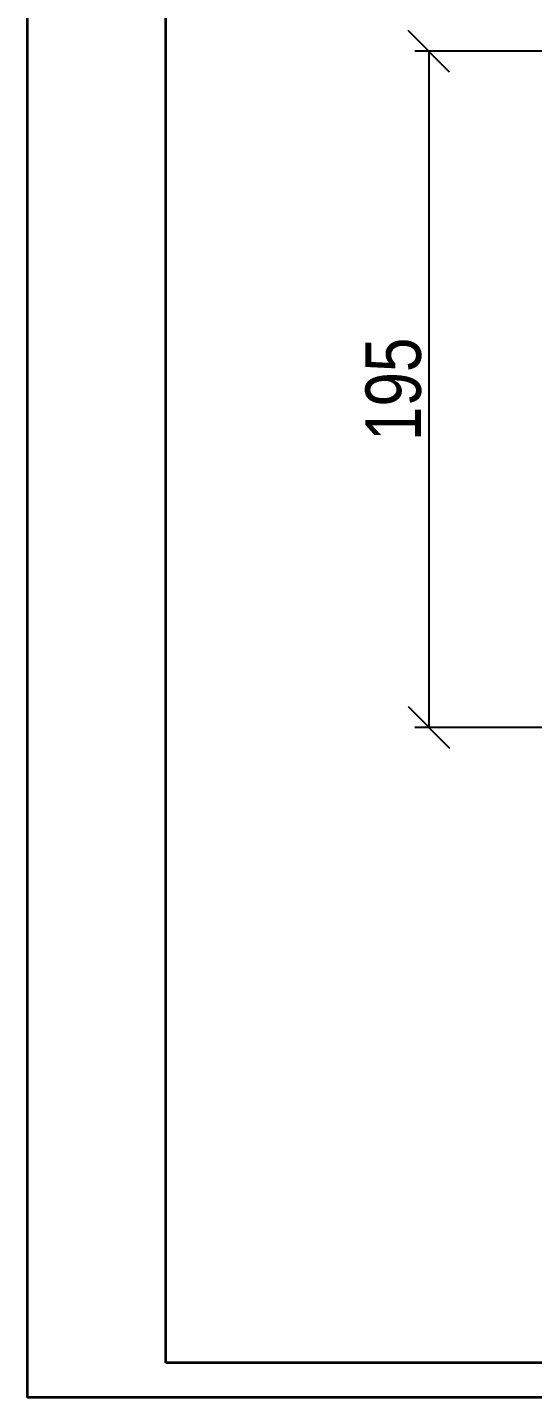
# Model space of a CAD drawing. Header units: millimetres. Extents: x 0 to 420, y 0 to 594.
# Drawn here: x 0 to 145.8, y 0 to 395.1 of the extents above; entities that cross this region are included whole.
import ezdxf

# ---------------------------------------------------------------- set-up
doc = ezdxf.new("R2010")
doc.units = ezdxf.units.MM
doc.layers.get('0').update_dxf_attribs({"lineweight": 35})
doc.layers.add('Размеры', color=5, linetype='Continuous', lineweight=9)
doc.styles.add('Размер', font='ARIAL.TTF', dxfattribs={"width": 0.8})
doc.dimstyles.new('M 1-1_h16_(M 1-4)', dxfattribs={"dimtxt": 16, "dimasz": 12, "dimexe": 4, "dimexo": 2, "dimgap": 2, "dimtad": 1, "dimdec": 0, "dimtxsty": 'Размер', "dimblk": 'OBLIQUE', "dimcen": 2.5, "dimadec": 0, "dimazin": 0, "dimtfac": 1, "dimtdec": 0, "dimtmove": 0, "dimatfit": 3, "dimfxl": 0, "dimarcsym": 0})

# ---------------------------------------------------------------- blocks, each defined once
blk = doc.blocks.new('A$C49AA496E')
for p, q in [((-5.684341886080801e-14, -2.788019628496841e-07), (-5.684341886080801e-14, 296.999999721198)), ((20, 4.999999721198037), (20, 291.999999721198)), ((205, 4.999999721198037), (20, 4.999999721198037)), ((210, -2.788019628496841e-07), (-5.684341886080801e-14, -2.788019628496841e-07))]:
    blk.add_line(p, q)
blk = doc.blocks.new('_Oblique')
at = {"color": 0, "linetype": 'ByBlock', "lineweight": -2}
blk.add_line((-0.5, -0.5), (0.5, 0.5), dxfattribs=at)
blk = doc.blocks.new('*D380')
at = {"layer": 'Defpoints', "color": 0}
for p in [(156.5713130751355, 388.2611438334679, -3.606976867614598e-09), (115.8446814656963, 193.2611438334679), (156.5713130751355, 193.2611438334679, -3.606976867614598e-09)]:
    blk.add_point(p, dxfattribs=at)
at = {"layer": 'Размеры', "color": 0, "lineweight": -2}
for p, q in [((154.5713130751355, 388.2611438334679), (111.8446814656964, 388.261143833468)), ((115.8446814656964, 388.261143833468), (115.8446814656963, 193.2611438334679)), ((154.5713130751355, 193.2611438334679), (111.8446814656963, 193.2611438334679))]:
    blk.add_line(p, q, dxfattribs=at)
at = {"layer": 'Размеры', "color": 0, "lineweight": -2, "xscale": 12, "yscale": 12, "zscale": 12}
for p, rotation in [((115.8446814656964, 388.261143833468), 90), ((115.8446814656963, 193.2611438334679), 270)]:
    blk.add_blockref('_Oblique', p, dxfattribs=dict(at, rotation=rotation))
at = {"layer": 'Размеры', "color": 0, "insert": (105.6755136621492, 290.761143833468), "char_height": 16, "attachment_point": 5, "rotation": 90, "style": 'Размер'}
blk.add_mtext('195', dxfattribs=at)

msp = doc.modelspace()

# ---------------------------------------------------------------- block references
at = {"xscale": 2, "yscale": 2, "zscale": 2}
msp.add_blockref('A$C49AA496E', (1.13686837721616e-13, 5.576039256993681e-07), dxfattribs=at)

# ---------------------------------------------------------------- dimensions: what is measured, and where the dimension line sits
at = {"layer": 'Размеры'}
dim = msp.add_linear_dim(base=(115.8446814656963, 193.2611438334679, 3.606976867614598e-09), p1=(156.5713130751355, 388.2611438334679), p2=(156.5713130751355, 193.2611438334679), angle=90, dimstyle='M 1-1_h16_(M 1-4)', override={"dimfxl": 0.18}, dxfattribs=at)
dim.commit()
dim.dimension.update_dxf_attribs({"geometry": '*D380', "text_midpoint": (105.6755136621492, 290.761143833468, 3.606976867614598e-09)})

doc.saveas('drawing.dxf')
